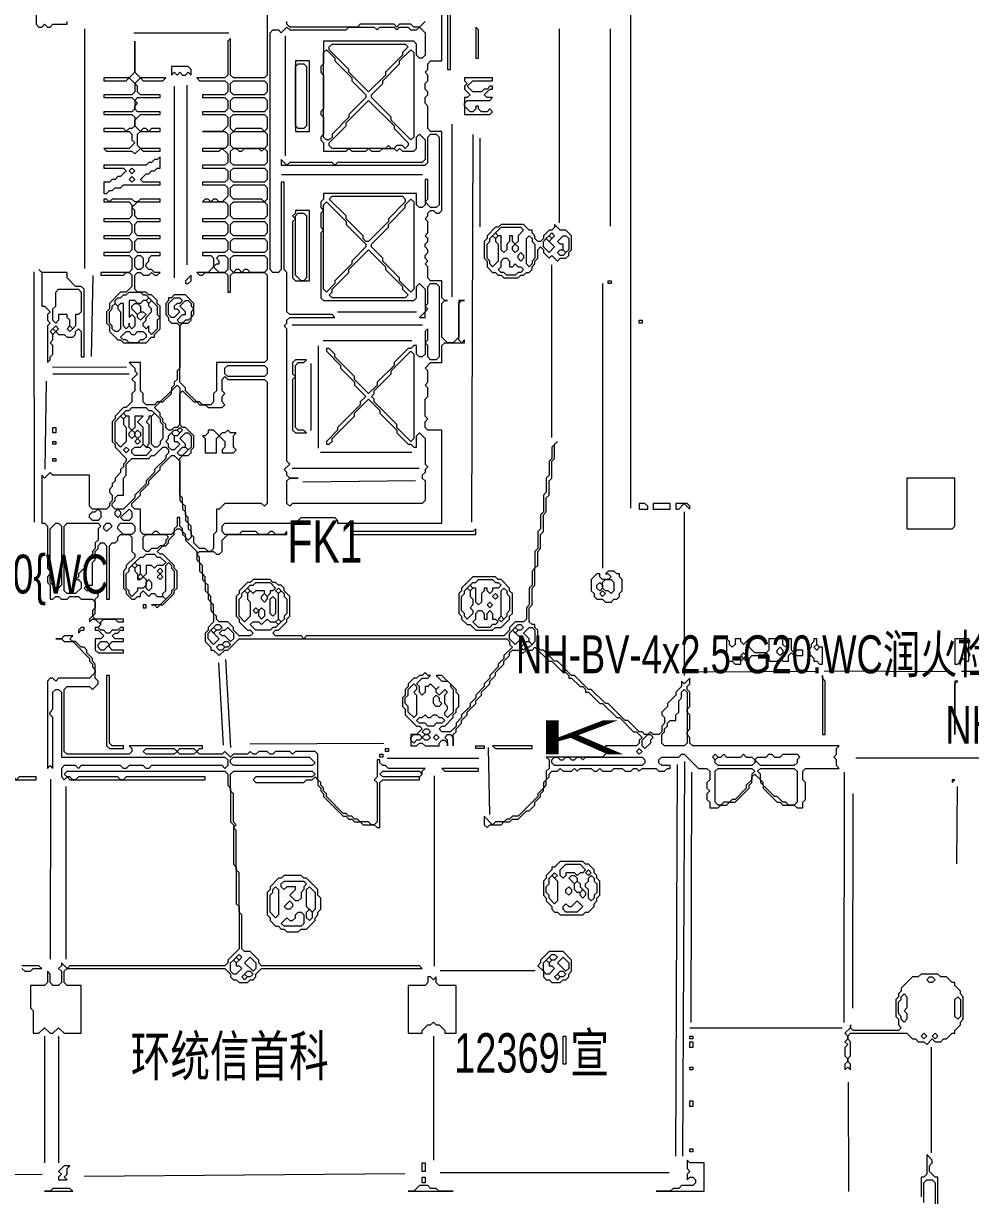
# Model space of a CAD drawing. Extents: x 10 to 1972, y 10 to 1395.
# Drawn here: x 516.5 to 852.6, y 442.4 to 858.3 of the extents above; entities that cross this region are included whole.
import ezdxf

# ---------------------------------------------------------------- set-up
doc = ezdxf.new("R2010")
doc.units = 0
for name, color, linetype, lineweight in [('OCR_TEXT', 6, 'Continuous', 0), ('TRACE_CURVE', 6, 'Continuous', 0), ('TRACE_STRAIGHT', 5, 'Continuous', 0), ('TRACE_TEXT_SYMBOL', 6, 'Continuous', 0)]:
    doc.layers.add(name, color=color, linetype=linetype, lineweight=lineweight)
doc.styles.add('wqy-unicode', font='wqy-unicode.lff')

msp = doc.modelspace()

# ---------------------------------------------------------------- linework, layer by layer
at = {"layer": 'TRACE_CURVE', "color": 6}
for points in [[(665, 820), (661, 820), (660, 821), (660, 829), (659, 830), (659, 832), (660, 833), (660, 834), (659, 835), (659, 837), (660, 838), (660, 840), (659, 841), (660, 842), (660, 844), (661, 845), (665, 845), (665, 878), (663, 878)], [(603, 867), (603, 840), (602, 839), (591, 839), (590, 840), (590, 853), (589, 852), (589, 840), (588, 839), (578, 839), (579, 838), (588, 838), (589, 837), (589, 834), (588, 833), (580, 833), (580, 832), (588, 832), (589, 831), (589, 828), (588, 827), (580, 827), (580, 826), (588, 826), (589, 825), (589, 822), (587, 820), (580, 820), (588, 820), (589, 819), (589, 815), (588, 814), (580, 814), (580, 813), (586, 813), (587, 814), (589, 812)], [(627, 754), (626, 755), (611, 755), (610, 756), (610, 770), (609, 771), (609, 802), (608, 802), (608, 771), (607, 770), (605, 770), (604, 771), (604, 855), (605, 856), (607, 856), (608, 855), (610, 857)], [(610, 857), (611, 856), (631, 856), (632, 857), (641, 857), (642, 856), (643, 857), (648, 857), (649, 856), (650, 857), (653, 857), (654, 856), (656, 856), (657, 857), (659, 855), (659, 847), (658, 846), (657, 846), (656, 847), (656, 851), (655, 852), (623, 852), (623, 844), (622, 843), (622, 841), (623, 840), (623, 828), (622, 827), (622, 826), (623, 825), (623, 819), (622, 818), (622, 817), (623, 816), (623, 813), (631, 813), (632, 814), (633, 813), (638, 813), (639, 814), (640, 813), (643, 813), (644, 814), (648, 814), (649, 813), (650, 814), (651, 813), (655, 813), (656, 814), (656, 818), (657, 819), (659, 817), (659, 810), (658, 809), (628, 809), (627, 808), (626, 809), (611, 809), (610, 808), (608, 810), (608, 808), (659, 808), (660, 809), (660, 818)], [(659, 859), (657, 857), (655, 857), (654, 858), (650, 858), (649, 857), (648, 858), (636, 858), (635, 857), (611, 857), (610, 858), (610, 859)], [(627, 683), (628, 682), (628, 681), (665, 681), (665, 714), (660, 714), (659, 715), (659, 717), (660, 718), (659, 719), (659, 725), (660, 726), (660, 729), (659, 730), (660, 731), (660, 735), (659, 736), (661, 738), (665, 738), (665, 744), (666, 745), (673, 745), (673, 746), (672, 745), (671, 746), (671, 759), (672, 760), (673, 760), (671, 760), (671, 747), (669, 745), (667, 745), (665, 747), (665, 759), (666, 760), (667, 760), (666, 760), (665, 761), (665, 767), (661, 767), (660, 768), (660, 772), (659, 773), (660, 774), (659, 775), (659, 776), (660, 777), (660, 778), (659, 779), (659, 780), (660, 781), (660, 782), (659, 783), (660, 784), (660, 788), (659, 789), (660, 790), (660, 791), (661, 792), (662, 792), (663, 791), (664, 791), (665, 792), (665, 820)], [(660, 818), (661, 819), (663, 819), (664, 818), (664, 794), (663, 793), (661, 793), (659, 795), (660, 796), (660, 803), (659, 803), (659, 794), (658, 793), (657, 793), (656, 794), (656, 798), (623, 798), (623, 796), (622, 795), (622, 793), (623, 792), (622, 791), (622, 786), (623, 785), (622, 784), (622, 761), (623, 760), (655, 760), (656, 761), (656, 765), (657, 766), (659, 764), (659, 756), (657, 754), (659, 754), (659, 756), (660, 757), (659, 758), (660, 759), (660, 765), (661, 766), (663, 766), (664, 765), (664, 740), (663, 739), (661, 739), (660, 740), (660, 744), (659, 745), (660, 746), (660, 750), (659, 749), (659, 741), (658, 740), (657, 740), (656, 741), (656, 744), (655, 744), (654, 743), (653, 743), (648, 738), (648, 737), (642, 731), (642, 730)], [(589, 812), (589, 809), (588, 808), (580, 808), (580, 807), (588, 807), (589, 806), (589, 803), (588, 802), (580, 802), (580, 801), (588, 801), (589, 800), (589, 797), (587, 795), (586, 795), (585, 796), (584, 796), (583, 795), (582, 796), (581, 796), (580, 795), (588, 795), (589, 794), (589, 790), (588, 789), (580, 789), (580, 788), (588, 788), (589, 787), (589, 784), (588, 783), (580, 783), (580, 782), (588, 782), (589, 781), (589, 778), (588, 777), (580, 777), (580, 776), (583, 776), (584, 775), (584, 772), (582, 770), (578, 770), (579, 769), (580, 769), (581, 770), (588, 770), (589, 769), (589, 763), (590, 763), (590, 769), (591, 770), (602, 770), (603, 769), (603, 739), (602, 738), (585, 738), (585, 728), (584, 727), (584, 724), (583, 723), (580, 723)], [(580, 723), (579, 724), (578, 724), (574, 728), (574, 729), (572, 731), (572, 751), (573, 752), (575, 752), (576, 753), (576, 754), (577, 755), (577, 759), (574, 762), (570, 762), (569, 761), (568, 761), (568, 760), (567, 759), (567, 755), (568, 754), (568, 753), (569, 752), (571, 752), (572, 751), (572, 736), (571, 735), (571, 732), (570, 731), (570, 730), (569, 729), (569, 728), (565, 724), (564, 724), (563, 723), (560, 723), (559, 724), (559, 727), (558, 728), (558, 738), (554, 738), (556, 736), (556, 735), (557, 734), (555, 732), (556, 731), (556, 728), (555, 727), (555, 724), (553, 722), (552, 722), (549, 719), (549, 718), (548, 717), (548, 710), (549, 709), (549, 708), (553, 704), (553, 703), (552, 702), (552, 701), (551, 700), (551, 699), (549, 697)], [(642, 730), (639, 727), (634, 732), (634, 733), (627, 740), (627, 741), (625, 743), (624, 743), (624, 742), (629, 737), (629, 736), (634, 731), (634, 730), (638, 726), (636, 724), (636, 723), (628, 715), (628, 714), (624, 710), (624, 709), (625, 709), (626, 710), (626, 711), (634, 719), (634, 720), (639, 725), (643, 721), (643, 720), (649, 714), (649, 713), (653, 709), (654, 709), (655, 708), (656, 708), (656, 712), (657, 713), (659, 711), (659, 702), (660, 701), (659, 700), (659, 699), (658, 698), (658, 697), (659, 696), (659, 689), (658, 688), (612, 688), (611, 687), (610, 688), (610, 696), (611, 697), (614, 697), (611, 697), (610, 698), (610, 699), (609, 700), (611, 702), (610, 703), (610, 750), (609, 751), (610, 752), (610, 753), (611, 754), (627, 754)], [(699, 643), (698, 644), (698, 645), (697, 645), (696, 646), (696, 651), (697, 652), (697, 658), (698, 659), (698, 665), (699, 666), (699, 671), (700, 672), (700, 677), (701, 678), (701, 684), (702, 685), (702, 690), (703, 691), (703, 696), (704, 697), (704, 703), (705, 704), (705, 709), (706, 710), (704, 708), (704, 704), (703, 703), (703, 698), (702, 697), (702, 692), (701, 691), (701, 685), (700, 684), (700, 679), (699, 678), (699, 672), (698, 671), (698, 665), (697, 664), (697, 659), (696, 658), (696, 652), (695, 651), (695, 647), (694, 646), (691, 646), (689, 644), (689, 643), (687, 641), (617, 641), (616, 640), (615, 641), (606, 641), (605, 642), (606, 643), (607, 643), (610, 646), (610, 647), (611, 648), (611, 655), (609, 657), (609, 658), (608, 659)], [(549, 697), (549, 696), (548, 695), (548, 694), (547, 693), (547, 692), (548, 691), (548, 689), (547, 688), (547, 687), (546, 686), (541, 686), (540, 687), (540, 698), (527, 698), (526, 699), (524, 697), (523, 698), (523, 681), (524, 681), (525, 680), (525, 665), (526, 664), (526, 663), (525, 662), (525, 660), (526, 659), (526, 654), (527, 654), (528, 655), (529, 655), (530, 654), (532, 654), (533, 655), (536, 655), (537, 654), (541, 654), (542, 653), (542, 651), (541, 650), (541, 648), (540, 647), (540, 646), (541, 647), (542, 647), (544, 645), (543, 644), (542, 644), (542, 643), (543, 643), (545, 641), (544, 640), (542, 640), (542, 636), (543, 635), (552, 635), (552, 636), (548, 636), (547, 637), (547, 638), (548, 639), (552, 639), (552, 640), (549, 640)], [(608, 659), (607, 659), (606, 660), (605, 660), (604, 661), (598, 661), (597, 660), (596, 660), (593, 657), (593, 656), (592, 655), (592, 648), (593, 647), (593, 646), (596, 643), (597, 643), (598, 642), (597, 641), (593, 641), (591, 643), (591, 644), (589, 646), (586, 646), (585, 647), (585, 648), (584, 649), (584, 652), (583, 653), (583, 655), (582, 656), (582, 659), (581, 660), (581, 662), (580, 663), (580, 666), (579, 667), (579, 669), (578, 670), (579, 671), (584, 671), (585, 670), (586, 670), (587, 671), (587, 675), (589, 677), (610, 677), (610, 678), (609, 677), (606, 677), (605, 678), (604, 678), (603, 677), (600, 677), (599, 678), (594, 678), (593, 677), (588, 677), (587, 678), (587, 680), (588, 681), (614, 681), (614, 682), (615, 683), (627, 683)], [(558, 655), (558, 656), (559, 657), (561, 655), (562, 656), (563, 656), (564, 655), (566, 655), (567, 654), (565, 652), (562, 652), (563, 652), (564, 651), (565, 652), (566, 652), (570, 656), (570, 657), (571, 658), (571, 664), (570, 665), (570, 666), (566, 670), (565, 670), (564, 671), (566, 673), (567, 673), (568, 674), (568, 675), (570, 677), (570, 678), (571, 679), (572, 679), (573, 678), (573, 677), (574, 676), (574, 675), (578, 671), (578, 668), (579, 667), (579, 664), (580, 663), (580, 661), (581, 660), (581, 657), (582, 656), (582, 654), (583, 653), (583, 650), (584, 649), (584, 646), (582, 644), (582, 643), (581, 642), (581, 639), (583, 637), (583, 636), (584, 636), (586, 634), (588, 636), (589, 636), (593, 640), (688, 640), (689, 639), (689, 638)], [(549, 640), (548, 641), (549, 642), (550, 642), (551, 643), (552, 643), (552, 644), (551, 644), (550, 643), (548, 643), (547, 642), (546, 642), (545, 643), (544, 643), (543, 644), (544, 645), (544, 646), (545, 647), (549, 647), (550, 646), (552, 646), (552, 647), (542, 647), (541, 648), (542, 649), (542, 654), (543, 655), (543, 656), (542, 657), (539, 657), (538, 658), (539, 659), (541, 659), (541, 667), (542, 668), (542, 671), (543, 672), (543, 673), (544, 674), (545, 674), (546, 673), (546, 654), (547, 654), (547, 673), (548, 674), (549, 674), (550, 675), (550, 676), (551, 677), (554, 677), (555, 676), (555, 671), (556, 670), (556, 669), (553, 666), (553, 665), (552, 664), (552, 658), (553, 657), (553, 656), (555, 654), (556, 654), (557, 655), (558, 655)], [(531, 641), (530, 640), (528, 640), (530, 640), (531, 639), (534, 639), (540, 633), (540, 632), (541, 631), (541, 630), (542, 629), (542, 628), (540, 626), (529, 626), (528, 625), (527, 626), (526, 626), (525, 625), (525, 594), (526, 595), (527, 594), (527, 612), (526, 613), (526, 614), (527, 615), (527, 621), (528, 622), (529, 622), (530, 621), (530, 598), (588, 598), (589, 597), (589, 595), (588, 594), (587, 595), (562, 595), (561, 594), (560, 594), (559, 595), (554, 595), (553, 594), (552, 594), (551, 595), (537, 595), (536, 594), (535, 595), (531, 595), (530, 594), (530, 591), (531, 590), (532, 591), (533, 590), (581, 590), (581, 591), (553, 591), (552, 590), (551, 590), (550, 591), (536, 591), (535, 590), (534, 590), (533, 591), (532, 591), (531, 592)], [(634, 576), (633, 577), (632, 577), (631, 578), (630, 578), (624, 584), (624, 585), (623, 586), (623, 587), (622, 588), (622, 589), (621, 590), (621, 599), (620, 600), (613, 600), (612, 599), (611, 600), (606, 600), (605, 599), (604, 599), (603, 600), (600, 600), (599, 599), (598, 599), (597, 600), (596, 599), (591, 599), (590, 598), (588, 600), (587, 599), (579, 599), (578, 600), (579, 601), (580, 601), (580, 602), (554, 602), (555, 601), (555, 600), (554, 599), (532, 599), (531, 600), (531, 622), (532, 623), (540, 623), (541, 622), (543, 624), (543, 625), (542, 626), (542, 631), (541, 632), (541, 633), (539, 635), (539, 636), (538, 637), (537, 637), (535, 639), (534, 639), (533, 640), (534, 641), (531, 641)], [(791, 580), (793, 580), (793, 582), (794, 583), (794, 589), (793, 590), (793, 593), (794, 594), (806, 594), (805, 595), (805, 597), (804, 598), (805, 599), (805, 601), (806, 602), (754, 602), (753, 603), (753, 605), (752, 606), (752, 607), (753, 608), (753, 613), (752, 614), (752, 615), (753, 616), (753, 621), (752, 622), (752, 623), (753, 624), (753, 626), (751, 624), (750, 625), (750, 623), (748, 621), (748, 620), (745, 617), (745, 616), (743, 614), (743, 613), (744, 612), (744, 610), (743, 609), (743, 607), (742, 606), (740, 606), (739, 607), (738, 606), (737, 606), (736, 607), (735, 607), (731, 611), (730, 611), (724, 617), (723, 617), (718, 622), (717, 622), (712, 627), (711, 627), (706, 632), (705, 632), (701, 636), (700, 636), (699, 637), (699, 643)], [(661, 627), (660, 627), (659, 628), (658, 627), (657, 627), (656, 626), (655, 626), (653, 624), (653, 623), (652, 622), (652, 620), (651, 619), (651, 616), (652, 615), (652, 613), (656, 609), (657, 609), (658, 608), (656, 606), (654, 606), (654, 602), (656, 602), (657, 603), (658, 603), (659, 602), (664, 602), (664, 603), (665, 604), (666, 604), (667, 603), (667, 602), (667, 604), (666, 605), (667, 606), (668, 606), (669, 605), (669, 602), (669, 606), (670, 607), (670, 608), (672, 610), (672, 611), (674, 613), (674, 614), (677, 617), (677, 618), (679, 620), (679, 621), (682, 624), (682, 625), (684, 627), (684, 628), (687, 631), (687, 632), (689, 634), (689, 635), (690, 636), (692, 636), (693, 635), (694, 635), (695, 636), (697, 636), (698, 637), (703, 632)], [(689, 638), (690, 637), (687, 634), (687, 633), (685, 631), (685, 630), (682, 627), (682, 626), (680, 624), (680, 623), (677, 620), (677, 619), (675, 617), (675, 616), (672, 613), (672, 612), (670, 610), (670, 609), (668, 607), (665, 607), (664, 608), (665, 609), (666, 609), (669, 612), (669, 613), (670, 614), (670, 615), (671, 616), (671, 620), (670, 621), (670, 622), (665, 627), (663, 627), (665, 625), (667, 625), (668, 624), (668, 623), (669, 622), (669, 614), (667, 612), (666, 613), (666, 614), (667, 615), (667, 616), (666, 617), (666, 620), (667, 621), (666, 622), (664, 620), (663, 621), (663, 622), (664, 623), (663, 622), (661, 624), (660, 623), (659, 623), (659, 621), (658, 620), (657, 621), (657, 623), (656, 624), (658, 626), (660, 626), (661, 627)], [(703, 632), (704, 632), (708, 628), (709, 628), (710, 627), (710, 626), (711, 626), (714, 623), (715, 623), (716, 622), (716, 621), (717, 621), (721, 617), (722, 617), (727, 612), (728, 612), (733, 607), (734, 607), (736, 605), (735, 604), (735, 603), (734, 602), (723, 602), (723, 599), (722, 598), (702, 598), (703, 597), (703, 594), (702, 593), (702, 590), (701, 589), (701, 587), (699, 585), (699, 584), (692, 577), (690, 577), (689, 576), (688, 576), (687, 575), (684, 575), (683, 574), (680, 577), (680, 574), (681, 573), (682, 574), (686, 574), (687, 575), (689, 575), (690, 576), (692, 576), (695, 579), (696, 579), (698, 581), (698, 582), (700, 584), (700, 585), (701, 586), (701, 587), (702, 588), (702, 590), (703, 591), (703, 592), (704, 593), (706, 593)], [(706, 593), (707, 594), (708, 593), (711, 593), (712, 594), (713, 593), (714, 594), (718, 594), (719, 593), (720, 593), (721, 594), (722, 593), (725, 593), (726, 594), (729, 594), (730, 593), (732, 593), (733, 594), (734, 594), (735, 593), (736, 594), (741, 594), (742, 593), (744, 593), (745, 594), (746, 594), (746, 595), (743, 595), (742, 596), (742, 597), (743, 598), (749, 598), (750, 599), (751, 599), (756, 594), (759, 594), (760, 593), (760, 590), (759, 589), (759, 587), (760, 586), (759, 585), (759, 583), (760, 582), (760, 580), (763, 580), (764, 581), (766, 581), (767, 582), (769, 582), (774, 587), (774, 588), (775, 589), (775, 591), (776, 592), (778, 590), (778, 589), (779, 588), (779, 587), (784, 582), (785, 582), (786, 581), (790, 581), (791, 580)], [(597, 529), (595, 529), (594, 530), (594, 542), (593, 543), (593, 557), (592, 558), (592, 572), (591, 573), (592, 574), (591, 575), (591, 585), (590, 586), (590, 592), (591, 593), (619, 593), (620, 592), (619, 591), (599, 591), (598, 590), (599, 589), (616, 589), (617, 590), (619, 590), (620, 591), (621, 590), (621, 588), (622, 587), (622, 586), (623, 585), (623, 584), (630, 577), (631, 577), (632, 576), (633, 576), (634, 575), (636, 575), (637, 574), (641, 574), (642, 573), (643, 573), (643, 589), (644, 590), (657, 590), (657, 591), (658, 592), (658, 593), (659, 594), (646, 594), (645, 595), (644, 595), (643, 596), (643, 597), (642, 597), (642, 591), (641, 590), (642, 589), (642, 575), (641, 574), (640, 574), (639, 575), (636, 575), (635, 576), (634, 576)], [(531, 592), (532, 593), (588, 593), (589, 592), (589, 588), (590, 587), (590, 575), (591, 574), (591, 560), (592, 559), (592, 546), (593, 545), (593, 530), (589, 526), (589, 525), (588, 524), (533, 524), (532, 523), (530, 525), (530, 524), (529, 523), (530, 522), (530, 518), (529, 517), (527, 517), (526, 518), (526, 521), (525, 522), (525, 518), (524, 517), (519, 517), (519, 509), (520, 508), (520, 500), (522, 500), (524, 502), (526, 500), (527, 500), (529, 502), (531, 500), (537, 500), (537, 517), (532, 517), (531, 518), (531, 522), (532, 523), (588, 523), (590, 521), (590, 520), (591, 519), (592, 519), (593, 518), (596, 518), (597, 519), (598, 519), (599, 520), (599, 521), (601, 523), (658, 523), (657, 524), (601, 524), (600, 525), (600, 526), (597, 529)], [(516, 523), (517, 522), (519, 522), (520, 523), (523, 523), (522, 524), (516, 524)], [(826, 432), (828, 432), (829, 433), (831, 433), (832, 434), (834, 434), (835, 435), (837, 435), (838, 436), (840, 436), (841, 437), (841, 449), (840, 449), (838, 451), (838, 453), (839, 454), (839, 455), (837, 457)], [(837, 457), (837, 450), (836, 449), (835, 449), (835, 442)], [(836, 440), (836, 447), (837, 448), (839, 448), (840, 447), (840, 438)]]:
    msp.add_lwpolyline(points, dxfattribs=at)
for points in [[(623, 848), (624, 849), (627, 846), (627, 845), (633, 839), (633, 838), (638, 833), (638, 832), (632, 826), (632, 825), (626, 819), (626, 818), (625, 817), (624, 817), (623, 818)], [(625, 850), (626, 851), (652, 851), (653, 850), (651, 848), (651, 847), (645, 841), (645, 840), (639, 834), (632, 841), (632, 842), (625, 849)], [(654, 849), (655, 848), (655, 818), (654, 817), (647, 824), (647, 825), (640, 832), (640, 833), (644, 837), (644, 838), (650, 844), (650, 845)], [(590, 837), (591, 838), (602, 838), (603, 837), (603, 834), (602, 833), (591, 833), (590, 834)], [(590, 831), (591, 832), (602, 832), (603, 831), (603, 828), (602, 827), (591, 827), (590, 828)], [(639, 831), (648, 822), (648, 821), (653, 816), (653, 815), (652, 814), (651, 815), (649, 815), (648, 814), (647, 814), (646, 815), (645, 814), (626, 814), (625, 815), (625, 816), (631, 822), (631, 823)], [(590, 825), (591, 826), (602, 826), (603, 825), (603, 821), (602, 820), (601, 821), (592, 821), (591, 820), (590, 821)], [(590, 819), (591, 820), (602, 820), (603, 819), (603, 815), (602, 814), (591, 814), (590, 815)], [(590, 813), (591, 814), (592, 814), (593, 813), (594, 813), (595, 814), (600, 814), (601, 813), (602, 814), (603, 813), (603, 809), (602, 808), (591, 808), (590, 809)], [(590, 806), (591, 807), (602, 807), (603, 806), (603, 803), (602, 802), (591, 802), (590, 803)], [(590, 800), (591, 801), (602, 801), (603, 800), (603, 796), (602, 795), (601, 796), (591, 796), (590, 797)], [(590, 794), (591, 795), (602, 795), (603, 794), (603, 790), (602, 789), (591, 789), (590, 790)], [(623, 794), (624, 795), (631, 788), (631, 787), (638, 780), (638, 779), (633, 774), (633, 773), (627, 767), (627, 766), (624, 763), (623, 764)], [(625, 796), (626, 797), (651, 797), (652, 796), (652, 795), (646, 789), (646, 788), (639, 781), (638, 781), (637, 782), (637, 783), (631, 789), (631, 790)], [(654, 796), (655, 795), (655, 764), (654, 763), (650, 767), (650, 768), (644, 774), (644, 775), (640, 779), (640, 780), (646, 786), (646, 787), (652, 793), (652, 794)], [(590, 787), (591, 788), (602, 788), (603, 787), (603, 784), (602, 783), (591, 783), (590, 784)], [(590, 781), (591, 782), (602, 782), (603, 781), (603, 778), (602, 777), (591, 777), (590, 778)], [(639, 778), (645, 772), (645, 771), (651, 765), (651, 764), (653, 762), (652, 761), (626, 761), (625, 762), (626, 763), (626, 764), (632, 770), (632, 771)], [(585, 775), (586, 776), (588, 776), (589, 775), (589, 771), (588, 770), (586, 770), (584, 772), (585, 773), (586, 773), (586, 774)], [(590, 775), (591, 776), (602, 776), (603, 775), (603, 771), (602, 770), (597, 770), (596, 771), (595, 771), (594, 770), (593, 771), (592, 771), (591, 770), (590, 771)], [(570, 761), (572, 761), (573, 760), (572, 759), (571, 759), (570, 758), (570, 757), (571, 757), (572, 756), (570, 754), (569, 754), (568, 755), (568, 759)], [(574, 760), (575, 760), (576, 759), (576, 758), (577, 757), (576, 756), (576, 754), (575, 753), (574, 753), (573, 752), (572, 752), (571, 753), (573, 755), (574, 755), (574, 756), (572, 758)], [(654, 742), (655, 741), (655, 711), (654, 710), (649, 715), (649, 716), (641, 724), (641, 725), (640, 726), (641, 727), (641, 728), (647, 734), (647, 735)], [(588, 736), (589, 737), (602, 737), (603, 736), (603, 734), (602, 733), (589, 733), (588, 734)], [(587, 732), (588, 733), (589, 732), (602, 732), (603, 731), (603, 688), (602, 687), (601, 688), (588, 688), (586, 686), (585, 686), (585, 678), (584, 677), (584, 672), (583, 671), (582, 671), (581, 672), (579, 672), (577, 674), (577, 676), (576, 677), (576, 680), (575, 681), (575, 683), (574, 684), (574, 687), (573, 688), (573, 690), (572, 691), (572, 704), (573, 705), (575, 705), (576, 706), (576, 707), (577, 708), (577, 712), (574, 715), (573, 715), (572, 716), (572, 727), (573, 728), (577, 724), (578, 724), (579, 723), (581, 723), (582, 722), (587, 722), (588, 723), (587, 724), (587, 726), (588, 727), (587, 728)], [(571, 730), (572, 729), (572, 716), (571, 715), (570, 715), (569, 714), (568, 714), (567, 715), (567, 716), (566, 717), (566, 718), (565, 719), (565, 720), (563, 722), (565, 724), (566, 724), (569, 727), (569, 728)], [(551, 719), (552, 720), (553, 719), (552, 718)], [(554, 721), (555, 722), (560, 722), (561, 721), (562, 721), (563, 720), (562, 719), (561, 719), (561, 718), (560, 717), (561, 716), (561, 709), (560, 708), (559, 709), (559, 715), (557, 717), (559, 719), (556, 719), (556, 715), (555, 714), (554, 715), (554, 719), (553, 719), (552, 720), (553, 721)], [(562, 719), (563, 720), (565, 718), (565, 717), (566, 716), (566, 711), (565, 710), (565, 709), (564, 708), (563, 708), (562, 709)], [(551, 719), (552, 718), (552, 716), (553, 715), (553, 710), (551, 708), (549, 710), (549, 717)], [(554, 713), (555, 714), (556, 713), (556, 712), (555, 711), (554, 712)], [(556, 713), (557, 714), (558, 713), (558, 712), (557, 711), (556, 712)], [(568, 712), (569, 713), (570, 712), (570, 710), (571, 710), (572, 709), (570, 707), (569, 707), (568, 708), (568, 709), (567, 710), (568, 711)], [(569, 713), (570, 714), (571, 714), (572, 713), (571, 712), (570, 712)], [(571, 714), (572, 715), (573, 714), (572, 713)], [(574, 713), (575, 713), (576, 712), (576, 708), (575, 707), (574, 708), (574, 709), (572, 711)], [(566, 708), (567, 708), (568, 707), (568, 706), (567, 705), (567, 704), (563, 700), (563, 699), (560, 696), (560, 695), (556, 691), (556, 690), (552, 686), (549, 686), (548, 687), (548, 688), (549, 689), (549, 690), (550, 691), (552, 691), (552, 697), (553, 698), (553, 702), (555, 704), (561, 704), (562, 705), (563, 705)], [(552, 707), (553, 708), (554, 707), (553, 706)], [(558, 708), (559, 709), (560, 708), (561, 708), (562, 707), (560, 705), (556, 705), (555, 706), (555, 707), (556, 708)], [(556, 710), (557, 711), (558, 710), (557, 709)], [(573, 708), (574, 708), (575, 707), (573, 705), (572, 705), (571, 706)], [(569, 705), (570, 705), (572, 703), (572, 689), (573, 688), (573, 686), (574, 685), (574, 682), (575, 681), (575, 679), (576, 678), (576, 676), (575, 675), (574, 676), (574, 677), (573, 678), (573, 679), (572, 680), (572, 683), (571, 683), (571, 680), (570, 679), (570, 678), (569, 677), (565, 677), (564, 678), (563, 678), (562, 677), (559, 677), (558, 678), (558, 686), (556, 686), (555, 687), (555, 688), (558, 691), (558, 692), (561, 695), (561, 696), (565, 700), (565, 701)], [(542, 685), (543, 686), (544, 685), (544, 683), (543, 682), (541, 682), (540, 683), (540, 684), (541, 685)], [(549, 685), (550, 686), (551, 685), (551, 684), (550, 683), (549, 684)], [(554, 686), (555, 685), (555, 683), (554, 682), (552, 682), (551, 683)], [(528, 681), (529, 681), (530, 680), (530, 659), (529, 658), (528, 658), (526, 660), (526, 679)], [(531, 680), (532, 681), (543, 681), (544, 680), (543, 679), (543, 675), (542, 674), (542, 672), (541, 671), (541, 670), (540, 669), (540, 668), (538, 666), (538, 665), (536, 663), (536, 662), (535, 661), (536, 661), (537, 660), (537, 658), (535, 656), (532, 656), (531, 657)], [(545, 680), (546, 681), (547, 681), (548, 680), (546, 678), (545, 679)], [(550, 680), (551, 681), (555, 681), (556, 680), (556, 678), (555, 677), (552, 677), (550, 679)], [(559, 676), (560, 677), (567, 677), (568, 676), (567, 675), (567, 674), (566, 673), (565, 673), (564, 672), (562, 672), (561, 671), (560, 671), (559, 672)], [(559, 669), (560, 670), (563, 670), (564, 669), (565, 669), (567, 667), (566, 666), (564, 666), (563, 665), (562, 666), (560, 666), (560, 663), (559, 662), (558, 663), (558, 666), (557, 666), (556, 667), (558, 669)], [(554, 665), (555, 666), (556, 665), (556, 664), (557, 663), (557, 661), (558, 661), (559, 662), (560, 661), (560, 659), (559, 658), (557, 658), (557, 657), (555, 655), (554, 656), (554, 657), (553, 658), (553, 663), (554, 664)], [(555, 666), (556, 667), (557, 666), (556, 665)], [(567, 666), (568, 667), (569, 666), (569, 665), (570, 664), (570, 658), (569, 657), (569, 656), (567, 654), (566, 655), (566, 656), (567, 657)], [(557, 662), (558, 663), (559, 662), (558, 661)], [(564, 664), (565, 665), (566, 664), (565, 663)], [(564, 662), (565, 663), (566, 662), (565, 661)], [(560, 660), (561, 661), (562, 660), (562, 658), (561, 657), (560, 658)], [(595, 657), (596, 658), (597, 657), (596, 656)], [(598, 659), (599, 660), (604, 660), (606, 658), (605, 657), (604, 657), (604, 656), (603, 655), (602, 656), (602, 657), (599, 657), (598, 656), (596, 658), (597, 659)], [(606, 657), (607, 658), (608, 657), (607, 656)], [(594, 656), (595, 657), (596, 656), (596, 654), (597, 653), (597, 648), (595, 646), (593, 648), (593, 654), (594, 655)], [(601, 655), (602, 656), (603, 655), (603, 654), (602, 653), (601, 654)], [(604, 654), (605, 655), (606, 654), (606, 649), (605, 648), (604, 649)], [(607, 656), (608, 657), (609, 656), (609, 655), (610, 654), (610, 649), (609, 648), (609, 647), (608, 646), (607, 647)], [(598, 650), (599, 651), (600, 650), (599, 649)], [(600, 650), (601, 651), (602, 650), (602, 648), (601, 647), (600, 648)], [(584, 644), (585, 645), (586, 645), (587, 644), (586, 643), (585, 643)], [(603, 647), (604, 646), (606, 646), (607, 645), (606, 644), (605, 644), (604, 643), (599, 643), (597, 645), (598, 646), (600, 646), (601, 645)], [(606, 646), (607, 647), (608, 646), (607, 645)], [(691, 644), (692, 645), (693, 645), (694, 644), (693, 643), (692, 643)], [(582, 642), (583, 643), (586, 640), (584, 638), (582, 640)], [(583, 643), (584, 644), (585, 643), (584, 642)], [(588, 643), (589, 644), (591, 642), (591, 640), (590, 639), (588, 641), (587, 641), (586, 642), (587, 643)], [(689, 642), (690, 643), (692, 641), (693, 641), (694, 640), (693, 639), (692, 639), (691, 638), (689, 640)], [(690, 643), (691, 644), (692, 643), (691, 642)], [(696, 644), (697, 644), (698, 643), (698, 639), (697, 638), (696, 639), (696, 640), (694, 642)], [(543, 638), (544, 639), (546, 639), (547, 638), (545, 636), (544, 636), (543, 637)], [(585, 637), (586, 638), (587, 638), (588, 637), (587, 636), (586, 636)], [(587, 638), (588, 639), (589, 639), (590, 638), (589, 637), (588, 637)], [(693, 637), (694, 638), (695, 637), (694, 636)], [(694, 638), (695, 639), (696, 639), (697, 638), (696, 637), (695, 637)], [(655, 624), (656, 623), (656, 622), (655, 621), (656, 620), (656, 613), (655, 612), (653, 614), (653, 616), (652, 617), (652, 619), (653, 620), (653, 622)], [(662, 619), (663, 620), (664, 619), (664, 618), (665, 617), (664, 616), (663, 616), (662, 617)], [(750, 621), (751, 622), (752, 621), (752, 603), (751, 602), (744, 602), (743, 603), (743, 606), (744, 607), (744, 608), (745, 609), (745, 610), (746, 611), (748, 611), (748, 613), (749, 614), (749, 618), (750, 619)], [(658, 612), (659, 613), (660, 612), (661, 612), (662, 613), (663, 613), (664, 612), (665, 612), (666, 611), (665, 610), (663, 610), (662, 609), (660, 609), (659, 610), (657, 610), (656, 611), (657, 612)], [(658, 607), (659, 608), (660, 608), (661, 607), (660, 606), (659, 606)], [(654, 605), (655, 606), (657, 606), (658, 605), (657, 604), (656, 604), (655, 603), (654, 604)], [(658, 605), (659, 606), (660, 606), (661, 605), (660, 604), (659, 604)], [(662, 605), (663, 606), (664, 605), (663, 604)], [(738, 606), (739, 606), (740, 605), (739, 604), (739, 603), (737, 601), (736, 602), (736, 604)], [(559, 600), (560, 601), (570, 601), (571, 600), (570, 599), (560, 599)], [(571, 600), (572, 601), (577, 601), (578, 600), (577, 599), (572, 599)], [(734, 600), (735, 601), (736, 600), (735, 599)], [(761, 598), (762, 599), (763, 598), (762, 597)], [(764, 598), (765, 599), (766, 598), (771, 598), (772, 599), (773, 598), (775, 598), (776, 597), (776, 596), (775, 595), (763, 595), (762, 596), (762, 597), (763, 598)], [(780, 598), (781, 599), (782, 599), (783, 598), (785, 598), (786, 599), (791, 599), (792, 598), (791, 597), (791, 596), (790, 595), (778, 595), (776, 597), (777, 598)], [(590, 597), (591, 598), (618, 598), (620, 596), (619, 595), (591, 595), (590, 596)], [(704, 597), (705, 598), (706, 598), (707, 597), (708, 597), (709, 598), (710, 598), (711, 597), (712, 597), (713, 598), (714, 598), (715, 597), (716, 598), (736, 598), (737, 597), (737, 596), (736, 595), (705, 595), (704, 596)], [(643, 592), (644, 593), (657, 593), (658, 592), (657, 591), (644, 591)], [(762, 593), (763, 594), (775, 594), (776, 593), (775, 592), (775, 590), (773, 588), (773, 587), (769, 583), (768, 583), (767, 582), (765, 582), (764, 581), (763, 581), (762, 582)], [(777, 593), (778, 594), (790, 594), (791, 593), (791, 582), (790, 581), (788, 581), (787, 582), (786, 582), (784, 584), (783, 584), (779, 588), (779, 589), (778, 590), (778, 592)], [(590, 525), (591, 526), (592, 525), (592, 524), (593, 524), (594, 523), (592, 521), (591, 521), (590, 522)], [(591, 526), (592, 527), (593, 526), (592, 525)], [(592, 527), (593, 528), (594, 527), (593, 526)], [(597, 527), (599, 525), (599, 523), (598, 522), (595, 525)], [(594, 520), (595, 521), (596, 520), (595, 519)], [(595, 521), (596, 522), (597, 522), (598, 521), (597, 520), (596, 520)]]:
    msp.add_lwpolyline(points, close=True, dxfattribs=at)
at = {"layer": 'TRACE_STRAIGHT', "color": 5}
for p, q in [((732.04, 686.38), (732.05, 863.88)), ((538.3, 771.37), (538.35, 856.37)), ((555.63, 854.96), (589.38, 854.97)), ((609.52, 811.38), (609.53, 853.88)), ((706.69, 787.62), (706.75, 856.38)), ((724.7, 856.38), (724.72, 786.37)), ((570, 836), (570, 768)), ((574.57, 772.62), (574.57, 836.37)), ((668.59, 761.37), (668.62, 822.63)), ((675.64, 681.37), (676.14, 818.87)), ((678.57, 786.11), (678.62, 817.63)), ((608.12, 804.76), (658.13, 804.73)), ((520.22, 770.13), (520.27, 681.38)), ((704.05, 711.38), (704.05, 772.62)), ((540.72, 740.12), (541.26, 768.84)), ((722, 766), (722, 665)), ((628, 756), (656, 756)), ((611.88, 751.38), (658.12, 751.38)), ((622.86, 745.8), (654.38, 745.77)), ((621.17, 707.62), (621.26, 743.88)), ((526.87, 736.52), (553.12, 736.37)), ((618.55, 713.87), (618.55, 737.63)), ((527, 734), (554, 734)), ((524.26, 700.13), (524.66, 731.39)), ((621.87, 706.18), (654.38, 706.23)), ((611.87, 700.49), (656.88, 700.55)), ((615.6, 695.63), (655.63, 696.12)), ((751, 685), (751, 627)), ((588.25, 632.63), (589.99, 601.41)), ((585.69, 631.45), (587.33, 602.3)), ((754.38, 628.22), (798.13, 628.53)), ((800.62, 628.64), (844.38, 628.36)), ((849.38, 628.5), (894.38, 628.63)), ((596.88, 602.71), (644.38, 602.97)), ((681.36, 601.39), (681.84, 577.6)), ((645.62, 597.63), (678.12, 597.64)), ((748, 456.38), (748.58, 595.37)), ((750.44, 456.38), (751.24, 596.39)), ((811.88, 597.73), (916.88, 597.71)), ((662.38, 523.87), (662.4, 591.37)), ((753.4, 503.87), (753.66, 592.62)), ((807.76, 503.87), (807.87, 592.63)), ((526.12, 526.37), (526.29, 590.12)), ((531.7, 526.37), (531.72, 587.63)), ((847.64, 560.13), (847.92, 587.63)), ((810.82, 508.87), (810.9, 585.13)), ((664.37, 522.33), (698.13, 522.27)), ((753, 502), (807, 502)), ((524, 499), (524, 454)), ((529, 499), (529, 454)), ((662, 499), (662, 455)), ((838.65, 457.62), (838.74, 495.12)), ((809.14, 482.64), (809.29, 443.88)), ((330.63, 449.68), (523.13, 449.99)), ((538.1, 449.28), (651.86, 450.3)), ((664.37, 450.64), (745.62, 450.62))]:
    msp.add_line(p, q, dxfattribs=at)
at = {"layer": 'TRACE_TEXT_SYMBOL', "color": 6}
for points in [[(521, 871), (521, 858), (522, 857), (523, 857), (524, 858), (525, 857), (526, 857), (527, 858), (532, 858), (532, 859)], [(556, 852), (556, 841), (554, 839), (545, 839), (545, 838), (553, 838), (554, 839), (556, 837), (556, 834), (555, 833), (545, 833), (545, 832), (555, 832), (556, 831), (556, 828), (555, 827), (545, 827), (545, 826), (555, 826), (556, 825), (556, 822), (555, 821), (554, 821), (553, 820), (552, 821), (545, 821), (545, 820), (554, 820), (555, 819), (555, 817), (556, 816), (554, 814), (545, 814), (546, 813), (555, 813), (556, 812), (558, 814), (559, 813), (565, 813), (565, 814), (558, 814), (557, 815), (557, 819), (558, 820), (565, 820), (565, 821), (562, 821), (561, 820), (560, 821), (559, 821), (558, 820), (556, 822), (556, 824), (558, 826), (565, 826), (565, 827), (557, 827), (556, 828), (556, 829), (557, 830), (556, 831), (557, 832), (565, 832), (565, 833)], [(565, 833), (558, 833), (557, 834), (557, 836), (556, 837), (558, 839), (559, 838), (566, 838), (567, 839), (558, 839), (556, 841), (556, 852)], [(545, 796), (545, 795), (554, 795), (555, 794), (555, 790), (554, 789), (545, 789), (545, 788), (554, 788), (555, 787), (555, 784), (554, 783), (545, 783), (545, 782), (554, 782), (555, 781), (555, 778), (554, 777), (545, 777), (545, 776), (554, 776), (555, 775), (555, 771), (554, 770), (544, 770), (544, 769), (552, 769), (553, 770), (554, 770), (555, 769), (555, 765), (553, 763), (551, 763), (547, 759), (547, 757), (546, 756), (546, 752), (547, 751), (547, 749), (550, 746), (551, 746), (552, 745), (560, 745), (562, 747), (563, 747), (563, 748), (565, 750), (565, 758), (564, 759), (564, 760), (562, 762), (561, 762), (560, 763), (557, 763), (556, 764), (556, 769), (557, 770), (558, 770), (559, 769), (561, 769), (562, 770), (563, 769), (564, 769), (565, 770)], [(565, 770), (563, 770), (562, 771), (561, 771), (560, 772), (560, 773), (561, 774), (561, 775), (562, 776), (565, 776), (565, 777), (557, 777), (556, 778), (556, 781), (557, 782), (565, 782), (565, 783), (557, 783), (556, 784), (556, 787), (557, 788), (565, 788), (565, 789), (557, 789), (556, 790), (556, 792), (555, 793), (557, 795), (565, 795), (565, 796), (558, 796), (557, 795), (556, 795), (555, 796), (548, 796), (547, 795), (546, 796), (545, 796)]]:
    msp.add_lwpolyline(points, dxfattribs=at)
for points in [[(667, 863), (667, 842), (668, 842), (668, 862)], [(677, 857), (677, 846), (678, 846), (678, 856)], [(613, 845), (613, 820), (618, 820), (618, 845)], [(569, 843), (569, 840), (570, 841), (571, 840), (572, 841), (573, 840), (574, 840), (575, 841), (576, 840), (576, 842), (575, 843)], [(613, 843), (614, 844), (616, 844), (617, 843), (617, 822), (616, 821), (614, 821), (613, 822)], [(673, 839), (673, 838), (674, 837), (673, 836), (673, 835), (675, 833), (674, 832), (673, 832), (673, 826), (682, 826), (683, 827), (682, 828), (681, 827), (679, 827), (678, 828), (678, 829), (677, 829), (677, 828), (676, 827), (675, 827), (673, 829), (673, 830), (674, 831), (682, 831), (683, 832), (681, 832), (680, 833), (682, 835), (683, 835), (683, 836), (682, 836), (681, 835), (680, 835), (679, 834), (676, 834), (674, 836), (676, 838), (683, 838), (683, 839)], [(565, 811), (564, 810), (563, 810), (562, 809), (561, 809), (560, 808), (545, 808), (545, 807), (552, 807), (553, 806), (551, 804), (550, 804), (549, 803), (548, 803), (547, 802), (545, 802), (545, 798), (546, 798), (547, 799), (548, 799), (549, 800), (551, 800), (552, 801), (565, 801), (565, 802), (559, 802), (558, 803), (560, 805), (561, 805), (562, 806), (563, 806), (564, 807), (565, 807)], [(554, 806), (555, 807), (556, 806), (555, 805)], [(554, 803), (555, 804), (556, 803), (555, 802)], [(613, 792), (613, 791), (612, 790), (613, 789), (612, 788), (612, 768), (613, 767), (618, 767), (618, 792)], [(613, 790), (614, 791), (616, 791), (617, 790), (617, 768), (616, 767), (615, 767), (613, 769)], [(686, 787), (685, 786), (684, 786), (681, 783), (681, 782), (680, 781), (680, 775), (681, 774), (681, 772), (683, 770), (684, 770), (685, 769), (686, 769), (687, 768), (692, 768), (693, 769), (694, 769), (695, 770), (696, 770), (697, 771), (697, 772), (698, 773), (698, 774), (699, 775), (699, 778), (700, 779), (701, 778), (701, 777), (703, 775), (704, 776), (706, 774), (707, 775), (709, 775), (710, 776), (710, 777), (711, 778), (711, 783), (709, 785), (707, 785), (705, 787), (705, 786), (704, 785), (703, 785), (701, 783), (701, 782), (700, 781), (699, 781), (698, 782), (698, 783), (697, 784), (697, 785), (696, 785), (694, 787)], [(686, 786), (693, 786), (694, 785), (692, 783), (692, 781), (691, 780), (690, 781), (690, 783), (689, 783), (689, 781), (688, 780), (688, 778), (687, 777), (686, 778), (686, 783), (685, 783), (684, 784)], [(682, 782), (683, 783), (684, 782), (684, 781), (685, 780), (685, 774), (683, 772), (682, 773), (682, 774), (681, 775), (681, 780), (682, 781)], [(683, 783), (684, 784), (685, 783), (684, 782)], [(695, 782), (696, 783), (697, 782), (697, 781), (698, 780), (698, 775), (697, 774), (697, 773), (696, 772), (695, 773)], [(701, 781), (702, 782), (705, 779), (703, 777), (701, 779)], [(702, 782), (703, 783), (704, 782), (703, 781)], [(703, 783), (704, 784), (705, 783), (704, 782)], [(708, 783), (709, 783), (710, 782), (710, 778), (709, 777), (708, 778), (708, 780), (707, 780), (706, 781)], [(690, 779), (691, 780), (692, 779), (692, 778), (691, 777), (690, 778)], [(706, 777), (707, 778), (708, 778), (709, 777), (708, 776), (707, 776)], [(556, 775), (557, 776), (558, 776), (559, 775), (559, 772), (558, 771), (557, 771), (556, 772)], [(686, 774), (687, 775), (688, 775), (689, 774), (689, 772), (690, 772), (691, 773), (692, 772), (693, 772), (694, 771), (693, 770), (692, 770), (691, 769), (688, 769), (687, 770), (686, 770), (685, 771), (686, 772)], [(692, 776), (693, 777), (694, 776), (694, 775), (693, 774), (692, 775)], [(522, 771), (523, 770), (523, 758), (524, 758), (526, 756), (525, 755), (525, 753), (526, 752), (525, 751), (525, 738), (526, 739), (526, 740), (527, 741), (527, 744), (526, 745), (527, 746), (527, 748), (528, 749), (529, 748), (531, 748), (532, 747), (534, 747), (535, 748), (535, 749), (536, 750), (537, 749), (537, 740), (538, 740), (538, 764), (537, 765), (535, 765), (532, 768), (532, 770), (523, 770)], [(576, 769), (574, 767), (574, 766), (575, 766), (576, 767)], [(724, 767), (725, 767), (725, 766), (724, 766)], [(528, 763), (529, 764), (536, 764), (537, 763), (537, 756), (536, 755), (535, 755), (535, 751), (534, 750), (533, 751), (533, 753), (532, 754), (532, 755), (529, 755), (529, 753), (528, 752), (527, 753), (527, 757), (528, 758)], [(553, 762), (554, 763), (558, 763), (559, 762), (560, 762), (561, 761), (560, 760), (559, 760), (558, 759), (557, 759), (556, 760), (554, 760), (554, 754), (555, 755), (556, 754), (556, 751), (555, 750), (554, 751), (554, 752), (554, 751), (553, 750), (552, 751), (552, 759), (551, 759), (550, 758), (549, 759), (549, 760), (550, 761), (551, 761), (552, 762)], [(548, 758), (549, 759), (550, 758), (550, 757), (551, 756), (551, 750), (550, 749), (549, 749), (548, 750), (548, 751), (547, 752), (547, 756), (548, 757)], [(555, 758), (556, 759), (557, 759), (558, 758), (558, 756), (557, 755), (555, 757)], [(561, 759), (562, 760), (564, 758), (564, 755), (565, 754), (564, 753), (564, 750), (562, 748), (561, 749), (561, 751), (560, 750), (559, 751), (559, 752), (560, 753), (560, 754), (562, 756), (562, 757), (561, 758)], [(560, 760), (561, 761), (562, 760), (561, 759)], [(557, 755), (558, 756), (559, 756), (560, 755), (558, 753), (557, 754)], [(735, 753), (736, 753), (736, 752), (735, 752)], [(526, 749), (527, 750), (528, 749), (527, 748)], [(527, 750), (528, 751), (529, 750), (528, 749)], [(532, 750), (533, 751), (534, 750), (533, 749)], [(553, 749), (554, 749), (555, 748), (556, 748), (557, 749), (559, 749), (560, 748), (560, 747), (559, 746), (558, 746), (557, 745), (554, 745), (553, 746), (552, 746), (551, 747)], [(613, 739), (612, 738), (612, 734), (613, 733), (612, 732), (612, 714), (613, 713), (617, 713), (616, 714), (614, 714), (613, 715), (613, 737), (614, 738), (616, 738), (617, 739)], [(527, 715), (528, 715), (528, 713), (527, 713)], [(582, 714), (582, 713), (581, 712), (580, 712), (581, 711), (581, 706), (585, 706), (585, 711), (586, 712), (588, 710), (588, 708), (587, 707), (587, 706), (591, 706), (592, 707), (591, 708), (591, 712), (592, 713), (590, 713), (589, 714), (588, 713), (587, 713), (586, 712), (584, 714)], [(527, 710), (528, 710), (528, 709), (527, 709)], [(527, 704), (528, 704), (528, 703), (527, 703)], [(830, 697), (830, 679), (846, 679), (847, 680), (847, 697)], [(735, 688), (735, 686), (738, 686), (738, 687), (737, 688)], [(740, 688), (740, 686), (746, 686), (746, 688)], [(748, 688), (748, 686), (749, 686), (751, 688), (753, 686), (753, 687), (752, 688)], [(677, 679), (676, 678), (633, 678), (633, 677), (677, 677)], [(676, 662), (672, 658), (672, 657), (671, 656), (671, 649), (672, 648), (672, 647), (674, 645), (675, 645), (677, 643), (683, 643), (684, 644), (686, 644), (689, 647), (689, 648), (690, 649), (690, 656), (689, 657), (689, 658), (686, 661), (685, 661), (684, 662)], [(724, 664), (723, 663), (724, 663), (725, 662), (724, 661), (722, 661), (721, 662), (721, 663), (720, 663), (718, 661), (718, 657), (719, 656), (719, 655), (720, 654), (722, 654), (723, 653), (725, 653), (726, 654), (727, 654), (728, 655), (728, 656), (729, 657), (729, 661), (728, 662), (728, 663), (727, 663), (726, 664)], [(673, 657), (674, 658), (675, 657), (675, 655), (676, 654), (676, 652), (675, 651), (676, 650), (676, 649), (674, 647), (673, 648), (673, 649), (672, 650), (672, 655), (673, 656)], [(674, 658), (675, 659), (676, 658), (675, 657)], [(677, 660), (678, 661), (683, 661), (684, 660), (685, 660), (686, 659), (685, 658), (683, 658), (683, 657), (682, 656), (681, 657), (681, 658), (680, 658), (680, 657), (679, 656), (679, 653), (678, 652), (677, 653), (677, 658), (676, 658), (675, 659), (676, 660)], [(686, 657), (687, 658), (688, 657), (688, 656), (689, 655), (689, 650), (688, 649), (688, 648), (687, 647), (686, 648)], [(720, 659), (721, 660), (722, 659), (722, 658), (721, 657), (720, 658)], [(722, 660), (723, 661), (725, 661), (726, 660), (726, 657), (725, 656), (724, 657), (723, 657), (722, 658)], [(681, 652), (682, 653), (683, 652), (682, 651)], [(683, 655), (684, 656), (685, 655), (684, 654)], [(721, 656), (722, 657), (723, 656), (722, 655)], [(559, 652), (559, 651), (560, 651), (560, 652)], [(677, 649), (678, 650), (679, 650), (680, 649), (680, 647), (681, 647), (681, 649), (682, 650), (683, 649), (683, 647), (684, 647), (685, 646), (684, 645), (683, 645), (682, 644), (678, 644), (676, 646), (677, 647)], [(685, 647), (686, 648), (687, 647), (686, 646)], [(537, 644), (536, 643), (536, 642), (537, 643), (538, 643), (538, 644)], [(509, 637), (509, 585), (510, 585), (510, 590), (511, 591), (512, 590), (521, 590), (521, 591), (515, 591), (514, 590), (512, 592), (512, 636), (512, 608), (511, 607), (510, 608), (510, 637)], [(766, 640), (766, 631), (767, 632), (768, 632), (769, 631), (771, 631), (771, 632), (772, 633), (774, 631), (774, 633), (775, 634), (779, 634), (780, 635), (781, 634), (781, 632), (784, 632), (785, 633), (786, 632), (788, 632), (788, 634), (789, 635), (790, 634), (793, 634), (793, 636), (791, 636), (790, 635), (789, 636), (789, 640), (788, 640), (788, 638), (787, 637), (786, 638), (786, 640), (781, 640), (781, 636), (780, 635), (776, 635), (774, 637), (774, 640), (772, 638), (771, 639), (771, 640), (769, 640), (769, 638), (768, 637), (767, 638), (767, 639)], [(784, 636), (785, 637), (786, 636), (786, 635), (785, 634), (784, 635)], [(797, 640), (797, 639), (796, 638), (796, 637), (795, 636), (795, 634), (796, 634), (797, 633), (797, 632), (798, 632), (799, 631), (800, 631), (800, 637), (799, 637), (798, 638), (798, 640)], [(797, 637), (798, 638), (799, 637), (798, 636)], [(847, 640), (847, 631), (848, 631), (850, 633), (851, 632), (852, 632), (852, 640)], [(771, 634), (772, 635), (773, 634), (772, 633)], [(546, 627), (546, 602), (547, 601), (552, 601), (552, 602), (548, 602), (547, 603), (547, 627)], [(800, 627), (800, 606), (801, 606), (801, 625), (800, 626)], [(847, 625), (847, 606), (847, 624), (848, 625)], [(643, 599), (644, 599), (644, 598), (643, 598)], [(645, 601), (646, 601), (646, 600), (645, 600)], [(677, 602), (680, 602), (680, 601), (677, 601)], [(683, 602), (684, 601), (697, 601), (697, 602)], [(665, 594), (666, 593), (678, 593), (678, 594)], [(846, 590), (846, 589), (847, 590)], [(707, 561), (705, 559), (704, 559), (704, 558), (702, 556), (702, 555), (701, 554), (701, 549), (702, 548), (702, 547), (704, 545), (704, 544), (705, 543), (706, 543), (707, 542), (715, 542), (716, 543), (717, 543), (719, 545), (719, 546), (720, 547), (720, 548), (721, 549), (721, 554), (720, 555), (720, 556), (719, 557), (719, 558), (717, 560), (716, 560), (715, 561)], [(709, 560), (714, 560), (716, 558), (715, 557), (714, 557), (713, 556), (712, 557), (709, 557), (709, 556), (708, 555), (707, 556), (707, 558)], [(716, 557), (717, 558), (718, 557), (717, 556)], [(609, 556), (608, 555), (607, 555), (604, 552), (604, 551), (603, 550), (603, 542), (604, 541), (604, 540), (606, 538), (607, 538), (608, 537), (609, 537), (610, 536), (614, 536), (615, 537), (617, 537), (620, 540), (620, 541), (621, 542), (621, 543), (622, 544), (622, 548), (621, 549), (621, 551), (617, 555), (616, 555), (615, 556)], [(608, 553), (609, 554), (616, 554), (617, 553), (616, 552), (616, 551), (615, 550), (615, 548), (614, 547), (613, 547), (611, 549), (613, 551), (613, 552), (610, 552), (609, 551), (608, 552)], [(703, 555), (704, 556), (706, 554), (706, 547), (705, 546), (703, 548), (703, 549), (702, 550), (702, 552), (703, 553)], [(704, 556), (705, 557), (706, 556), (705, 555)], [(710, 555), (711, 556), (712, 556), (713, 555), (713, 554), (712, 553)], [(712, 553), (713, 554), (714, 553), (714, 552), (715, 551), (714, 550), (713, 550), (712, 551)], [(717, 555), (718, 556), (719, 555), (719, 554), (720, 553), (720, 550), (719, 549), (719, 548), (718, 547), (717, 548), (717, 551), (716, 552), (716, 553), (717, 554)], [(605, 551), (606, 552), (607, 551), (607, 542), (606, 541), (604, 543), (604, 549), (605, 550)], [(617, 551), (618, 552), (620, 550), (620, 544), (619, 543), (617, 545)], [(709, 551), (710, 552), (711, 551), (711, 550), (710, 549), (709, 550)], [(714, 550), (715, 551), (716, 550), (716, 549), (715, 548), (714, 549)], [(611, 547), (612, 546), (612, 545), (611, 544), (610, 544), (609, 545)], [(713, 547), (715, 545), (713, 543), (709, 543), (708, 544), (708, 545), (709, 546), (710, 545), (711, 545)], [(613, 542), (614, 543), (615, 543), (616, 542), (616, 539), (615, 538), (609, 538), (608, 539), (610, 541), (611, 540), (612, 540), (613, 541)], [(617, 543), (618, 544), (619, 543), (619, 541), (618, 540), (617, 541)], [(703, 529), (700, 526), (700, 525), (699, 524), (701, 522), (701, 520), (702, 519), (703, 519), (704, 518), (707, 518), (708, 519), (709, 519), (710, 520), (710, 521), (711, 522), (711, 526), (708, 529)], [(701, 525), (702, 526), (703, 525), (703, 524), (704, 524), (705, 523), (703, 521), (702, 521), (701, 522)], [(702, 526), (703, 527), (704, 526), (703, 525)], [(703, 527), (704, 528), (705, 528), (706, 527), (705, 526), (704, 526)], [(708, 527), (710, 525), (710, 523), (709, 522), (706, 525)], [(660, 520), (660, 518), (659, 517), (653, 517), (653, 500), (658, 500), (658, 501), (660, 503), (661, 503), (662, 504), (663, 503), (664, 503), (666, 501), (666, 500), (670, 500), (670, 517), (664, 517), (663, 518), (663, 520), (662, 519), (661, 520)], [(705, 520), (706, 521), (707, 520), (706, 519)], [(706, 521), (707, 522), (708, 522), (709, 521), (708, 520), (707, 520)], [(835, 521), (834, 520), (832, 520), (828, 516), (828, 515), (827, 514), (827, 513), (826, 512), (826, 506), (827, 505), (827, 503), (828, 502), (827, 501), (811, 501), (810, 502), (810, 503), (810, 502), (808, 500), (809, 499), (809, 498), (808, 497), (809, 496), (808, 495), (808, 492), (809, 491), (809, 490), (808, 489), (808, 487), (809, 488), (810, 487), (810, 489), (809, 490), (809, 491), (810, 492), (810, 497), (809, 498), (809, 499), (810, 500), (830, 500), (832, 498), (833, 498), (834, 497), (836, 497), (837, 496), (839, 498), (840, 497), (842, 497), (843, 498), (844, 498), (846, 500), (847, 500), (847, 501), (849, 503), (849, 504), (850, 505), (850, 513), (849, 514), (849, 515), (847, 517), (847, 518), (846, 518), (844, 520), (842, 520), (841, 521)], [(837, 519), (838, 520), (839, 520), (840, 519), (839, 518), (838, 518)], [(828, 513), (829, 514), (830, 513), (830, 509), (829, 508), (830, 507), (830, 505), (829, 504), (828, 505), (828, 506), (827, 507), (827, 511), (828, 512)], [(847, 512), (848, 513), (849, 512), (849, 506), (848, 505), (847, 506)], [(835, 499), (836, 500), (837, 499), (836, 498)], [(839, 499), (840, 500), (841, 499), (840, 498)], [(708, 499), (709, 499), (709, 489), (708, 489)], [(753, 499), (754, 499), (754, 498), (753, 498)], [(753, 497), (754, 497), (754, 495), (753, 495)], [(753, 488), (754, 488), (754, 487), (753, 487)], [(753, 476), (754, 476), (754, 474), (753, 474)], [(753, 459), (754, 459), (754, 458), (753, 458)], [(658, 454), (659, 454), (659, 451), (658, 451)], [(752, 455), (752, 452), (753, 451), (752, 450), (752, 448), (753, 449), (754, 449), (755, 448), (755, 447), (754, 446), (750, 446), (749, 445), (747, 445), (746, 444), (741, 444), (758, 444), (758, 454), (753, 454)], [(531, 453), (529, 451), (530, 450), (529, 449), (529, 448), (532, 448), (531, 449), (532, 450), (532, 452), (533, 453)], [(527, 445), (526, 444), (524, 444), (534, 444), (533, 445)], [(657, 446), (655, 444), (653, 444), (669, 444), (664, 444), (663, 445), (661, 445), (660, 446)], [(658, 449), (659, 449), (659, 447), (658, 447)]]:
    msp.add_lwpolyline(points, close=True, dxfattribs=at)

# ---------------------------------------------------------------- texts
at = {"layer": 'OCR_TEXT', "color": 6, "style": 'wqy-unicode'}
for s, height, width, p in [('FK1', 15.067, 0.72, (610.16, 667)), ('NH-BV-4x2.5-G20{WC', 13.7962, 0.72, (412.28, 656.05)), ('NH-BV-4x2.5-G20.WC润火检启泵拉路', 13.4446, 0.72, (691.27, 627.76)), ('NH-BV-4x2.5-GC25.FC浦火检启景线路', 13.3858, 0.72, (843.62, 602.76)), ('K', 12.05, 2.961983, (698, 599)), ('环统信首科', 14.298, 0.72, (554.6, 484.8)), ('12369 宣', 13.985, 0.72, (669.35, 486.07))]:
    msp.add_text(s, height=height, dxfattribs=dict(at, width=width)).set_placement(p)

doc.saveas('drawing.dxf')
